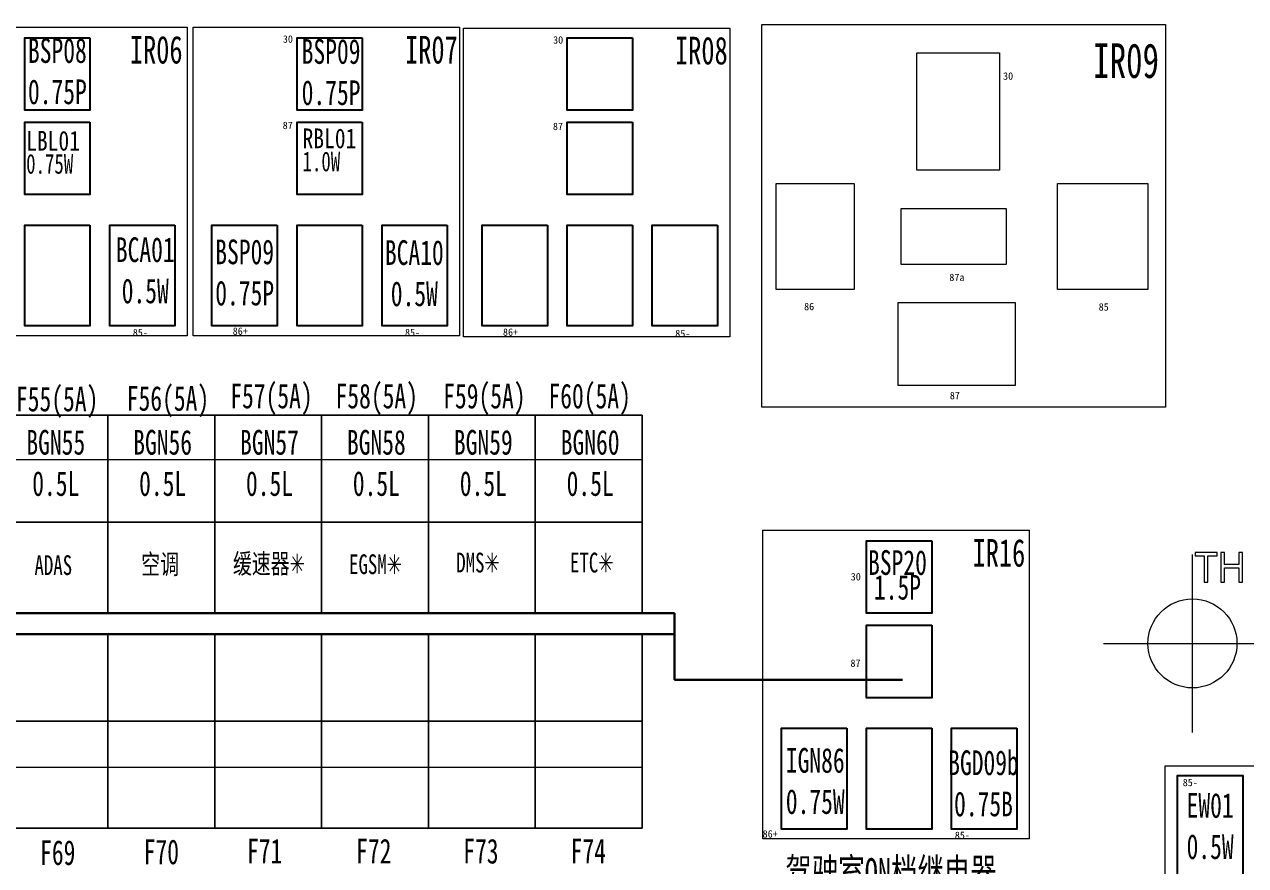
# Model space of a CAD drawing. Header units: millimetres. Extents: x 1543 to 5748, y 1576 to 2417.
# Drawn here: x 4589.6 to 4713.1, y 2202.5 to 2287.5 of the extents above; entities that cross this region are included whole.
import ezdxf

# ---------------------------------------------------------------- set-up
doc = ezdxf.new("R2010")
doc.units = ezdxf.units.MM
doc.linetypes.add('CENTER', pattern=[50.8, 31.75, -6.35, 6.35, -6.35])
doc.layers.get('0').update_dxf_attribs({"lineweight": 25})
doc.layers.add('1', color=7, linetype='Continuous', true_color=0xffffff)
doc.layers.add('111', color=7, linetype='Continuous', true_color=0xffffff)
doc.layers.add('基本型', color=7, linetype='Continuous', lineweight=18)
doc.styles.add('ROMANS', font='romans.shx', dxfattribs={"height": 2.5})
doc.styles.add('仿宋3.5', font='simfang.ttf', dxfattribs={"height": 3.5})
doc.styles.add('宋体', font='')
doc.styles.add('标准', font='fangsong.ttf', dxfattribs={"width": 0.7, "height": 3.5})
doc.styles.get('宋体').set_extended_font_data('宋体')

msp = doc.modelspace()

# ---------------------------------------------------------------- linework, layer by layer
at = {"lineweight": 30}
for p, q in [((4655.37, 2227.98), (4655.37, 2221.26)), ((4655.37, 2221.26), (4678.42, 2221.26))]:
    msp.add_line(p, q, dxfattribs=at)
at = {"lineweight": 18}
msp.add_line((4500.74, 2212.42), (4652.12, 2212.42), dxfattribs=at)
at = {"lineweight": 13}
for points in [[(4606.07, 2256.04), (4579.12, 2256.04), (4579.12, 2287.27), (4606.07, 2287.27)], [(4633.62, 2256.04), (4606.66, 2256.04), (4606.66, 2287.27), (4633.62, 2287.27)], [(4660.96, 2255.94), (4634, 2255.94), (4634, 2287.17), (4660.96, 2287.17)], [(4691.24, 2205.15), (4664.28, 2205.15), (4664.28, 2236.38), (4691.24, 2236.38)], [(4705, 2212.56), (4731.95, 2212.56), (4731.95, 2181.33), (4705, 2181.33)]]:
    msp.add_lwpolyline(points, close=True, dxfattribs=at)
at = {"lineweight": 18}
msp.add_lwpolyline([(4664.2, 2287.53), (4705.03, 2287.53), (4705.03, 2248.84), (4664.2, 2248.84)], close=True, dxfattribs=at)
at = {"lineweight": 25, "flags": 128}
for points in [[(4596.22, 2286.18), (4596.22, 2278.87), (4589.62, 2278.87), (4589.62, 2286.18)], [(4623.77, 2286.18), (4623.77, 2278.87), (4617.17, 2278.87), (4617.17, 2286.18)], [(4651.11, 2286.18), (4651.11, 2278.87), (4644.51, 2278.87), (4644.51, 2286.18)], [(4596.22, 2277.64), (4596.22, 2270.33), (4589.62, 2270.33), (4589.62, 2277.64)], [(4623.77, 2277.64), (4623.77, 2270.33), (4617.17, 2270.33), (4617.17, 2277.64)], [(4651.11, 2277.64), (4651.11, 2270.33), (4644.51, 2270.33), (4644.51, 2277.64)], [(4596.22, 2267.24), (4596.22, 2257.04), (4589.62, 2257.04), (4589.62, 2267.24)], [(4604.82, 2267.24), (4604.82, 2257.04), (4598.22, 2257.04), (4598.22, 2267.24)], [(4615.17, 2267.24), (4615.17, 2257.04), (4608.57, 2257.04), (4608.57, 2267.24)], [(4623.77, 2267.24), (4623.77, 2257.04), (4617.17, 2257.04), (4617.17, 2267.24)], [(4632.37, 2267.24), (4632.37, 2257.04), (4625.77, 2257.04), (4625.77, 2267.24)], [(4642.51, 2267.24), (4642.51, 2257.04), (4635.91, 2257.04), (4635.91, 2267.24)], [(4651.11, 2267.24), (4651.11, 2257.04), (4644.51, 2257.04), (4644.51, 2267.24)], [(4659.71, 2267.24), (4659.71, 2257.04), (4653.11, 2257.04), (4653.11, 2267.24)], [(4681.39, 2235.29), (4681.39, 2227.98), (4674.79, 2227.98), (4674.79, 2235.29)], [(4681.39, 2226.76), (4681.39, 2219.44), (4674.79, 2219.44), (4674.79, 2226.76)], [(4672.79, 2216.35), (4672.79, 2206.15), (4666.19, 2206.15), (4666.19, 2216.35)], [(4681.39, 2216.35), (4681.39, 2206.15), (4674.79, 2206.15), (4674.79, 2216.35)], [(4689.99, 2216.35), (4689.99, 2206.15), (4683.39, 2206.15), (4683.39, 2216.35)], [(4706.25, 2201.35), (4706.25, 2211.56), (4712.85, 2211.56), (4712.85, 2201.35)]]:
    msp.add_lwpolyline(points, close=True, dxfattribs=at)
at = {"lineweight": 5}
for points in [[(4679.89, 2272.8), (4679.89, 2284.65), (4688.25, 2284.65), (4688.25, 2272.8)], [(4673.54, 2260.72), (4665.66, 2260.72), (4665.66, 2271.46), (4673.54, 2271.46)], [(4703.23, 2260.72), (4694.11, 2260.72), (4694.11, 2271.46), (4703.23, 2271.46)], [(4688.9, 2263.26), (4678.29, 2263.26), (4678.29, 2268.93), (4688.9, 2268.93)], [(4689.84, 2251.03), (4677.99, 2251.03), (4677.99, 2259.4), (4689.84, 2259.4)]]:
    msp.add_lwpolyline(points, close=True, dxfattribs=at)
at = {"layer": '1', "linetype": 'Continuous', "lineweight": 18}
msp.add_circle((4707.76, 2224.93), 4.5, dxfattribs=at)
for points in [[(4708.04, 2234.14), (4708.04, 2234.03), (4708.04, 2233.91), (4708.04, 2233.79)], [(4710.25, 2234.14), (4709.51, 2234.14), (4708.77, 2234.14), (4708.04, 2234.14)], [(4708.04, 2233.79), (4708.34, 2233.79), (4708.65, 2233.79), (4708.96, 2233.79)], [(4708.96, 2233.79), (4708.96, 2232.91), (4708.96, 2232.03), (4708.96, 2231.14)], [(4709.32, 2231.14), (4709.32, 2232.03), (4709.32, 2232.91), (4709.32, 2233.79)], [(4709.32, 2233.79), (4709.63, 2233.79), (4709.94, 2233.79), (4710.25, 2233.79)], [(4710.25, 2233.79), (4710.25, 2233.91), (4710.25, 2234.03), (4710.25, 2234.14)], [(4711, 2234.14), (4710.88, 2234.14), (4710.76, 2234.14), (4710.64, 2234.14)], [(4710.64, 2234.14), (4710.64, 2233.14), (4710.64, 2232.14), (4710.64, 2231.14)], [(4711, 2232.91), (4711, 2233.32), (4711, 2233.73), (4711, 2234.14)], [(4712.82, 2234.14), (4712.7, 2234.14), (4712.58, 2234.14), (4712.45, 2234.14)], [(4712.45, 2234.14), (4712.45, 2233.73), (4712.45, 2233.32), (4712.45, 2232.91)], [(4712.82, 2231.14), (4712.82, 2232.14), (4712.82, 2233.14), (4712.82, 2234.14)], [(4712.45, 2232.91), (4711.97, 2232.91), (4711.49, 2232.91), (4711, 2232.91)], [(4711, 2232.56), (4711.49, 2232.56), (4711.97, 2232.56), (4712.45, 2232.56)], [(4711, 2231.14), (4711, 2231.61), (4711, 2232.09), (4711, 2232.56)], [(4712.45, 2232.56), (4712.45, 2232.09), (4712.45, 2231.61), (4712.45, 2231.14)], [(4708.96, 2231.14), (4709.08, 2231.14), (4709.2, 2231.14), (4709.32, 2231.14)], [(4710.64, 2231.14), (4710.76, 2231.14), (4710.88, 2231.14), (4711, 2231.14)], [(4712.45, 2231.14), (4712.58, 2231.14), (4712.7, 2231.14), (4712.82, 2231.14)]]:
    msp.add_open_spline(points, degree=3, dxfattribs=at)
at = {"layer": '111', "linetype": 'CENTER', "lineweight": 13}
for p, q in [((4707.76, 2215.93), (4707.76, 2233.93)), ((4698.76, 2224.93), (4716.76, 2224.93))]:
    msp.add_line(p, q, dxfattribs=at)
at = {"layer": '基本型'}
for p, q in [((4598.04, 2248.01), (4587.23, 2248.01)), ((4587.23, 2248.01), (4598.04, 2248.01)), ((4598.04, 2237.2), (4598.04, 2248.01)), ((4598.04, 2248.01), (4598.04, 2237.2)), ((4598.04, 2237.2), (4598.04, 2248.01)), ((4598.04, 2237.2), (4598.04, 2248.01)), ((4598.04, 2248.01), (4598.04, 2237.2)), ((4608.85, 2248.01), (4598.04, 2248.01)), ((4598.04, 2237.2), (4598.04, 2248.01)), ((4598.04, 2248.01), (4608.85, 2248.01)), ((4608.85, 2237.2), (4608.85, 2248.01)), ((4608.85, 2248.01), (4608.85, 2237.2)), ((4608.85, 2237.2), (4608.85, 2248.01)), ((4608.85, 2237.2), (4608.85, 2248.01)), ((4608.85, 2248.01), (4608.85, 2237.2)), ((4619.66, 2248.01), (4608.85, 2248.01)), ((4608.85, 2237.2), (4608.85, 2248.01)), ((4608.85, 2248.01), (4619.66, 2248.01)), ((4619.66, 2237.2), (4619.66, 2248.01)), ((4619.66, 2248.01), (4619.66, 2237.2)), ((4619.66, 2237.2), (4619.66, 2248.01)), ((4619.66, 2237.2), (4619.66, 2248.01)), ((4619.66, 2248.01), (4619.66, 2237.2)), ((4630.47, 2248.01), (4619.66, 2248.01)), ((4619.66, 2237.2), (4619.66, 2248.01)), ((4619.66, 2248.01), (4630.47, 2248.01)), ((4630.47, 2237.2), (4630.47, 2248.01)), ((4630.47, 2248.01), (4630.47, 2237.2)), ((4630.47, 2237.2), (4630.47, 2248.01)), ((4630.47, 2237.2), (4630.47, 2248.01)), ((4630.47, 2248.01), (4630.47, 2237.2)), ((4641.28, 2248.01), (4630.47, 2248.01)), ((4630.47, 2237.2), (4630.47, 2248.01)), ((4630.47, 2248.01), (4641.28, 2248.01)), ((4641.28, 2237.2), (4641.28, 2248.01)), ((4641.28, 2248.01), (4641.28, 2237.2)), ((4641.28, 2237.2), (4641.28, 2248.01)), ((4641.28, 2237.2), (4641.28, 2248.01)), ((4641.28, 2248.01), (4641.28, 2237.2)), ((4652.09, 2248.01), (4641.28, 2248.01)), ((4641.28, 2237.2), (4641.28, 2248.01)), ((4641.28, 2248.01), (4652.09, 2248.01)), ((4652.09, 2238.79), (4652.09, 2248.01)), ((4652.09, 2248.01), (4652.09, 2238.79)), ((4652.09, 2238.79), (4652.09, 2248.01)), ((4652.09, 2238.79), (4652.09, 2248.01)), ((4652.09, 2248.01), (4652.09, 2238.79)), ((4652.09, 2238.79), (4652.09, 2248.01)), ((4598.04, 2243.5), (4587.23, 2243.5)), ((4608.85, 2243.5), (4598.04, 2243.5)), ((4619.66, 2243.5), (4608.85, 2243.5)), ((4630.47, 2243.5), (4619.66, 2243.5)), ((4641.28, 2243.5), (4630.47, 2243.5)), ((4652.09, 2243.5), (4641.28, 2243.5)), ((4598.04, 2227.98), (4598.04, 2238.79)), ((4598.04, 2238.79), (4598.04, 2227.98)), ((4598.04, 2227.98), (4598.04, 2238.79)), ((4598.04, 2227.98), (4598.04, 2238.79)), ((4598.04, 2238.79), (4598.04, 2227.98)), ((4598.04, 2227.98), (4598.04, 2238.79)), ((4608.85, 2227.98), (4608.85, 2238.79)), ((4608.85, 2238.79), (4608.85, 2227.98)), ((4608.85, 2227.98), (4608.85, 2238.79)), ((4608.85, 2227.98), (4608.85, 2238.79)), ((4608.85, 2238.79), (4608.85, 2227.98)), ((4608.85, 2227.98), (4608.85, 2238.79)), ((4619.66, 2227.98), (4619.66, 2238.79)), ((4619.66, 2238.79), (4619.66, 2227.98)), ((4619.66, 2227.98), (4619.66, 2238.79)), ((4619.66, 2227.98), (4619.66, 2238.79)), ((4619.66, 2238.79), (4619.66, 2227.98)), ((4619.66, 2227.98), (4619.66, 2238.79)), ((4630.47, 2227.98), (4630.47, 2238.79)), ((4630.47, 2238.79), (4630.47, 2227.98)), ((4630.47, 2227.98), (4630.47, 2238.79)), ((4630.47, 2227.98), (4630.47, 2238.79)), ((4630.47, 2238.79), (4630.47, 2227.98)), ((4630.47, 2227.98), (4630.47, 2238.79)), ((4641.28, 2227.98), (4641.28, 2238.79)), ((4641.28, 2238.79), (4641.28, 2227.98)), ((4641.28, 2227.98), (4641.28, 2238.79)), ((4641.28, 2227.98), (4641.28, 2238.79)), ((4641.28, 2238.79), (4641.28, 2227.98)), ((4641.28, 2227.98), (4641.28, 2238.79)), ((4652.09, 2227.98), (4652.09, 2238.79)), ((4652.09, 2238.79), (4652.09, 2227.98)), ((4652.09, 2227.98), (4652.09, 2238.79)), ((4652.09, 2227.98), (4652.09, 2238.79)), ((4652.09, 2238.79), (4652.09, 2227.98)), ((4652.09, 2227.98), (4652.09, 2238.79)), ((4598.04, 2237.2), (4587.23, 2237.2)), ((4587.23, 2237.2), (4598.04, 2237.2)), ((4608.85, 2237.2), (4598.04, 2237.2)), ((4598.04, 2237.2), (4608.85, 2237.2)), ((4619.66, 2237.2), (4608.85, 2237.2)), ((4608.85, 2237.2), (4619.66, 2237.2)), ((4630.47, 2237.2), (4619.66, 2237.2)), ((4619.66, 2237.2), (4630.47, 2237.2)), ((4641.28, 2237.2), (4630.47, 2237.2)), ((4630.47, 2237.2), (4641.28, 2237.2)), ((4652.09, 2237.2), (4641.28, 2237.2)), ((4641.28, 2237.2), (4652.09, 2237.2)), ((4598.04, 2227.98), (4587.23, 2227.98)), ((4587.23, 2227.98), (4598.04, 2227.98)), ((4608.85, 2227.98), (4598.04, 2227.98)), ((4598.04, 2227.98), (4608.85, 2227.98)), ((4619.66, 2227.98), (4608.85, 2227.98)), ((4608.85, 2227.98), (4619.66, 2227.98)), ((4630.47, 2227.98), (4619.66, 2227.98)), ((4619.66, 2227.98), (4630.47, 2227.98)), ((4641.28, 2227.98), (4630.47, 2227.98)), ((4630.47, 2227.98), (4641.28, 2227.98)), ((4652.09, 2227.98), (4641.28, 2227.98)), ((4641.28, 2227.98), (4652.09, 2227.98)), ((4598.04, 2225.88), (4587.23, 2225.88)), ((4587.23, 2225.88), (4598.04, 2225.88)), ((4598.04, 2215.07), (4598.04, 2225.88)), ((4598.04, 2225.88), (4598.04, 2215.07)), ((4598.04, 2215.07), (4598.04, 2225.88)), ((4598.04, 2215.07), (4598.04, 2225.88)), ((4598.04, 2225.88), (4598.04, 2215.07)), ((4608.85, 2225.88), (4598.04, 2225.88)), ((4598.04, 2215.07), (4598.04, 2225.88)), ((4598.04, 2225.88), (4608.85, 2225.88)), ((4608.85, 2215.07), (4608.85, 2225.88)), ((4608.85, 2225.88), (4608.85, 2215.07)), ((4608.85, 2215.07), (4608.85, 2225.88)), ((4608.85, 2215.07), (4608.85, 2225.88)), ((4608.85, 2225.88), (4608.85, 2215.07)), ((4619.66, 2225.88), (4608.85, 2225.88)), ((4608.85, 2215.07), (4608.85, 2225.88)), ((4608.85, 2225.88), (4619.66, 2225.88)), ((4619.66, 2215.07), (4619.66, 2225.88)), ((4619.66, 2225.88), (4619.66, 2215.07)), ((4619.66, 2215.07), (4619.66, 2225.88)), ((4619.66, 2215.07), (4619.66, 2225.88)), ((4619.66, 2225.88), (4619.66, 2215.07)), ((4630.47, 2225.88), (4619.66, 2225.88)), ((4619.66, 2215.07), (4619.66, 2225.88)), ((4619.66, 2225.88), (4630.47, 2225.88)), ((4630.47, 2215.07), (4630.47, 2225.88)), ((4630.47, 2225.88), (4630.47, 2215.07)), ((4630.47, 2215.07), (4630.47, 2225.88)), ((4630.47, 2215.07), (4630.47, 2225.88)), ((4630.47, 2225.88), (4630.47, 2215.07)), ((4641.28, 2225.88), (4630.47, 2225.88)), ((4630.47, 2215.07), (4630.47, 2225.88)), ((4630.47, 2225.88), (4641.28, 2225.88)), ((4641.28, 2215.07), (4641.28, 2225.88)), ((4641.28, 2225.88), (4641.28, 2215.07)), ((4641.28, 2215.07), (4641.28, 2225.88)), ((4641.28, 2215.07), (4641.28, 2225.88)), ((4641.28, 2225.88), (4641.28, 2215.07)), ((4652.09, 2225.88), (4641.28, 2225.88)), ((4641.28, 2215.07), (4641.28, 2225.88)), ((4641.28, 2225.88), (4652.09, 2225.88)), ((4652.09, 2215.07), (4652.09, 2225.88)), ((4652.09, 2225.88), (4652.09, 2215.07)), ((4652.09, 2215.07), (4652.09, 2225.88)), ((4652.09, 2215.07), (4652.09, 2225.88)), ((4652.09, 2225.88), (4652.09, 2215.07)), ((4652.09, 2215.07), (4652.09, 2225.88)), ((4598.04, 2217.06), (4587.23, 2217.06)), ((4587.23, 2217.06), (4598.04, 2217.06)), ((4598.04, 2206.25), (4598.04, 2217.06)), ((4598.04, 2217.06), (4598.04, 2206.25)), ((4598.04, 2206.25), (4598.04, 2217.06)), ((4598.04, 2206.25), (4598.04, 2217.06)), ((4598.04, 2217.06), (4598.04, 2206.25)), ((4608.85, 2217.06), (4598.04, 2217.06)), ((4598.04, 2206.25), (4598.04, 2217.06)), ((4598.04, 2217.06), (4608.85, 2217.06)), ((4608.85, 2206.25), (4608.85, 2217.06)), ((4608.85, 2217.06), (4608.85, 2206.25)), ((4608.85, 2206.25), (4608.85, 2217.06)), ((4608.85, 2206.25), (4608.85, 2217.06)), ((4608.85, 2217.06), (4608.85, 2206.25)), ((4619.66, 2217.06), (4608.85, 2217.06)), ((4608.85, 2206.25), (4608.85, 2217.06)), ((4608.85, 2217.06), (4619.66, 2217.06)), ((4619.66, 2206.25), (4619.66, 2217.06)), ((4619.66, 2217.06), (4619.66, 2206.25)), ((4619.66, 2206.25), (4619.66, 2217.06)), ((4619.66, 2206.25), (4619.66, 2217.06)), ((4619.66, 2217.06), (4619.66, 2206.25)), ((4630.47, 2217.06), (4619.66, 2217.06)), ((4619.66, 2206.25), (4619.66, 2217.06)), ((4619.66, 2217.06), (4630.47, 2217.06)), ((4630.47, 2206.25), (4630.47, 2217.06)), ((4630.47, 2217.06), (4630.47, 2206.25)), ((4630.47, 2206.25), (4630.47, 2217.06)), ((4630.47, 2206.25), (4630.47, 2217.06)), ((4630.47, 2217.06), (4630.47, 2206.25)), ((4641.28, 2217.06), (4630.47, 2217.06)), ((4630.47, 2206.25), (4630.47, 2217.06)), ((4630.47, 2217.06), (4641.28, 2217.06)), ((4641.28, 2206.25), (4641.28, 2217.06)), ((4641.28, 2217.06), (4641.28, 2206.25)), ((4641.28, 2206.25), (4641.28, 2217.06)), ((4641.28, 2206.25), (4641.28, 2217.06)), ((4641.28, 2217.06), (4641.28, 2206.25)), ((4652.09, 2217.06), (4641.28, 2217.06)), ((4641.28, 2206.25), (4641.28, 2217.06)), ((4641.28, 2217.06), (4652.09, 2217.06)), ((4652.09, 2206.25), (4652.09, 2215.07)), ((4652.09, 2215.07), (4652.09, 2206.25)), ((4652.09, 2206.25), (4652.09, 2215.07)), ((4652.09, 2206.25), (4652.09, 2215.07)), ((4652.09, 2215.07), (4652.09, 2206.25)), ((4652.09, 2206.25), (4652.09, 2215.07)), ((4598.04, 2206.25), (4587.23, 2206.25)), ((4587.23, 2206.25), (4598.04, 2206.25)), ((4608.85, 2206.25), (4598.04, 2206.25)), ((4598.04, 2206.25), (4608.85, 2206.25)), ((4619.66, 2206.25), (4608.85, 2206.25)), ((4608.85, 2206.25), (4619.66, 2206.25)), ((4630.47, 2206.25), (4619.66, 2206.25)), ((4619.66, 2206.25), (4630.47, 2206.25)), ((4641.28, 2206.25), (4630.47, 2206.25)), ((4630.47, 2206.25), (4641.28, 2206.25)), ((4652.09, 2206.25), (4641.28, 2206.25)), ((4641.28, 2206.25), (4652.09, 2206.25))]:
    msp.add_line(p, q, dxfattribs=at)
at = {"layer": '基本型', "lineweight": 30}
for p, q in [((4655.37, 2227.98), (4511.62, 2227.98)), ((4655.37, 2225.88), (4511.62, 2225.88))]:
    msp.add_line(p, q, dxfattribs=at)

# ---------------------------------------------------------------- texts
at = {"lineweight": 18, "style": '宋体', "width": 0.7}
for s, height, p in [('IR06', 2.8, (4600.26, 2283.58)), ('IR07', 2.8, (4628.1, 2283.58)), ('IR08', 2.8, (4655.41, 2283.49)), ('IR09', 3.5, (4697.71, 2282.12)), ('F55(5A)', 2.5, (4588.74, 2248.4)), ('F56(5A)', 2.5, (4599.95, 2248.46)), ('F57(5A)', 2.5, (4610.42, 2248.7)), ('F58(5A)', 2.5, (4621.07, 2248.7)), ('F59(5A)', 2.5, (4631.96, 2248.7)), ('F60(5A)', 2.5, (4642.61, 2248.7)), ('IR16', 2.8, (4685.51, 2232.69)), ('F71', 2.5, (4612.11, 2202.67)), ('F72', 2.5, (4623.15, 2202.67)), ('F73', 2.5, (4633.99, 2202.67)), ('F74', 2.5, (4644.85, 2202.67)), ('F69', 2.5, (4591.18, 2202.52)), ('F70', 2.5, (4601.66, 2202.6)), ('驾驶室ON档继电器', 2.8, (4666.58, 2200.41))]:
    msp.add_text(s, height=height, dxfattribs=at).set_placement(p)
for s, insert, char_height, width, attachment_point, style in [('\\pxqc;BSP08\\P0.75P', (4589.82, 2286.14), 2.5, 6.2163, 1, '标准'), ('{\\fSimSun|b0|i0|c134|p2;30}', (4616.25, 2286.43), 0.75, 0.753, 2, '仿宋3.5'), ('\\pxqc;BSP09\\P0.75P', (4617.51, 2286.05), 2.5, 6.2163, 1, '标准'), ('{\\fSimSun|b0|i0|c134|p2;30}', (4643.59, 2286.34), 0.75, 0.753, 2, '仿宋3.5'), ('{\\fSimSun|b0|i0|c134|p2;30}', (4689.11, 2282.69), 0.75, 0.753, 2, '仿宋3.5'), ('{\\fSimSun|b0|i0|c134|p2;87}', (4616.23, 2277.7), 0.75, 0.753, 2, '仿宋3.5'), ('\\pxsm0.7,ql;{\\fSimSun|b0|i0|c134|p49;\\W0.8;\\C0;RBL01}\\P\\ps*1,q*;1.0W', (4617.73, 2277.01), 2, 6.2163, 1, '标准'), ('{\\fSimSun|b0|i0|c134|p2;87}', (4643.57, 2277.6), 0.75, 0.753, 2, '仿宋3.5'), ('\\pxsm0.7,ql;{\\fSimSun|b0|i0|c134|p49;\\W0.8;\\C0;LBL01}\\P\\ps*1,q*;0.75W', (4589.77, 2276.77), 2, 6.2163, 1, '标准'), ('\\pxqc;BCA01\\P0.5W', (4598.71, 2266), 2.5, 6.2163, 1, '标准'), ('\\pxqc;BSP09\\P0.75P', (4608.77, 2265.78), 2.5, 6.2163, 1, '标准'), ('\\pxqc;BCA10\\P0.5W', (4625.93, 2265.71), 2.5, 6.2163, 1, '标准'), ('{\\fSimSun|b0|i0|c134|p2;87a}', (4683.93, 2262.33), 0.75, 0.753, 2, '仿宋3.5'), ('{\\fSimSun|b0|i0|c134|p2;86}', (4668.98, 2259.38), 0.75, 0.753, 2, '仿宋3.5'), ('{\\fSimSun|b0|i0|c134|p2;85}', (4698.78, 2259.34), 0.75, 0.753, 2, '仿宋3.5'), ('{\\fSimSun|b0|i0|c134|p2;85-}', (4601.32, 2256.75), 0.75, 0.753, 2, '仿宋3.5'), ('{\\fSimSun|b0|i0|c134|p2;86+}', (4611.43, 2256.89), 0.75, 0.753, 2, '仿宋3.5'), ('{\\fSimSun|b0|i0|c134|p2;85-}', (4628.86, 2256.75), 0.75, 0.753, 2, '仿宋3.5'), ('{\\fSimSun|b0|i0|c134|p2;86+}', (4638.77, 2256.79), 0.75, 0.753, 2, '仿宋3.5'), ('{\\fSimSun|b0|i0|c134|p2;85-}', (4656.2, 2256.65), 0.75, 0.753, 2, '仿宋3.5'), ('{\\fSimSun|b0|i0|c134|p2;87}', (4683.72, 2250.38), 0.75, 0.753, 2, '仿宋3.5'), ('\\pxqc;BGN55\\P0.5L', (4589.66, 2246.52), 2.5, 6.2163, 1, '标准'), ('\\pxqc;BGN56\\P0.5L', (4600.47, 2246.52), 2.5, 6.2163, 1, '标准'), ('\\pxqc;BGN57\\P0.5L', (4611.28, 2246.52), 2.5, 6.2163, 1, '标准'), ('\\pxqc;BGN58\\P0.5L', (4622.09, 2246.52), 2.5, 6.2163, 1, '标准'), ('\\pxqc;BGN59\\P0.5L', (4632.91, 2246.52), 2.5, 6.2163, 1, '标准'), ('\\pxqc;BGN60\\P0.5L', (4643.72, 2246.52), 2.5, 6.2163, 1, '标准'), ('\\pxsm0.7,ql;{\\fSimSun|b0|i0|c134|p2;\\W0.7;ADAS}', (4590.61, 2232.83), 2, 7.0134, 4, 'ROMANS'), ('\\pxsm0.7,ql;{\\fSimSun|b0|i0|c134|p2;\\W0.7;空调}', (4601.42, 2232.83), 2, 7.0134, 4, 'ROMANS'), ('\\pxsm0.7,ql;{\\fSimSun|b0|i0|c134|p2;\\W0.7;缓速器\\fMS Gothic|b0|i0|c134|p2;✳}', (4610.69, 2232.89), 2, 7.2924, 4, 'ROMANS'), ('\\pxsm0.7,ql;{\\fSimSun|b0|i0|c134|p2;\\W0.7;EGSM\\fMS Gothic|b0|i0|c134|p2;✳}', (4622.44, 2232.92), 2, 7.0134, 4, 'ROMANS'), ('\\pxsm0.7,ql;{\\fSimSun|b0|i0|c134|p2;\\W0.7;DMS\\fMS Gothic|b0|i0|c134|p2;✳}', (4633.28, 2233.09), 2, 7.0134, 4, 'ROMANS'), ('\\pxsm0.7,ql;{\\fSimSun|b0|i0|c134|p2;\\W0.7;ETC\\fMS Gothic|b0|i0|c134|p2;✳}', (4644.79, 2233.09), 2, 7.0134, 4, 'ROMANS'), ('\\pxsm0.6,qc;BSP20\\P1.5P', (4674.81, 2234.36), 2.5, 6.2163, 1, '标准'), ('{\\fSimSun|b0|i0|c134|p2;30}', (4673.7, 2232.05), 0.75, 0.753, 2, '仿宋3.5'), ('{\\fSimSun|b0|i0|c134|p2;87}', (4673.67, 2223.31), 0.75, 0.753, 2, '仿宋3.5'), ('\\pxqc;IGN86\\P0.75W', (4666.49, 2214.35), 2.5, 6.2163, 1, '标准'), ('\\pxqc;BGD09b\\P0.75B', (4683.51, 2214.11), 2.5, 6.2163, 1, '标准'), ('{\\fSimSun|b0|i0|c134|p2;85-}', (4707.54, 2211.24), 0.75, 0.753, 2, '仿宋3.5'), ('\\pxqc;EW01\\P0.5W', (4706.44, 2209.79), 2.5, 6.2163, 1, '标准'), ('{\\fSimSun|b0|i0|c134|p2;86+}', (4665.04, 2206.04), 0.75, 0.753, 2, '仿宋3.5'), ('{\\fSimSun|b0|i0|c134|p2;85-}', (4684.48, 2205.9), 0.75, 0.753, 2, '仿宋3.5')]:
    msp.add_mtext(s, dxfattribs=dict(insert=insert, char_height=char_height, width=width, attachment_point=attachment_point, style=style))

doc.saveas('drawing.dxf')
